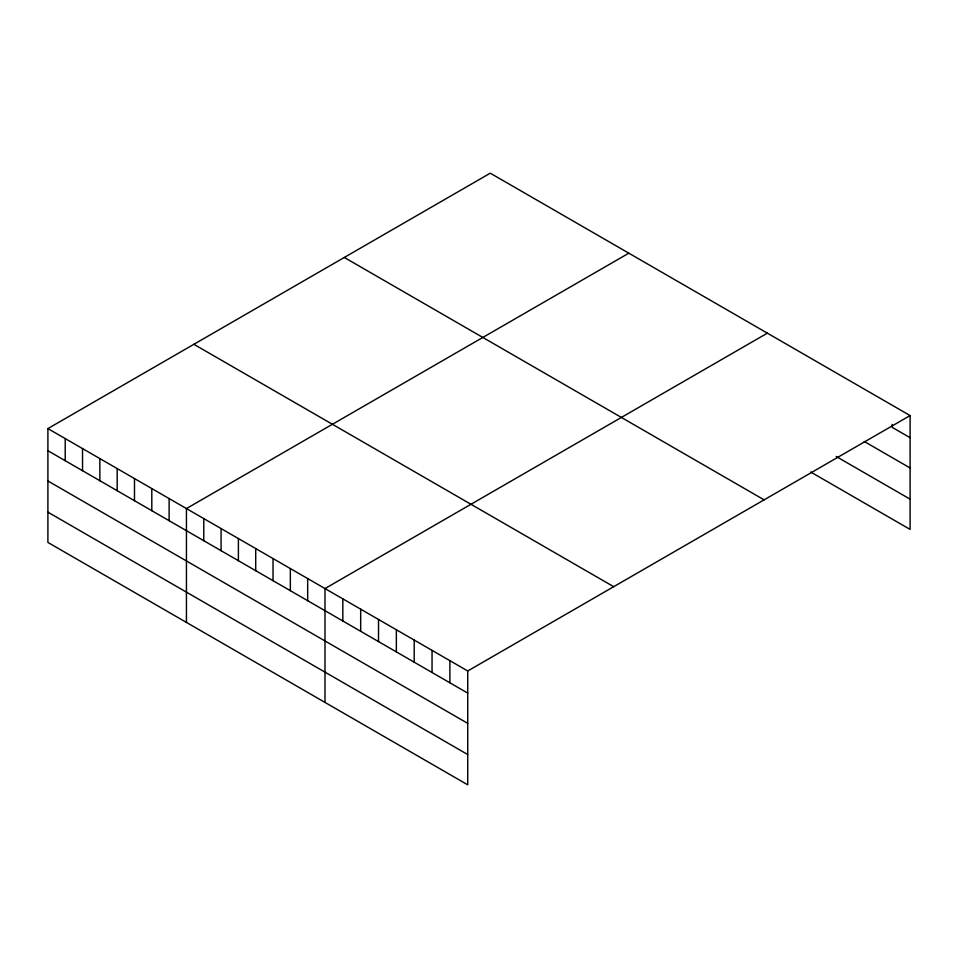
<?xml version="1.0" encoding="UTF-8"?>
<svg xmlns="http://www.w3.org/2000/svg" width="958" height="958" viewBox="0 0 958 958"><rect width="100%" height="100%" fill="white"/><g stroke="black" fill="none" stroke-linecap="round" stroke-linejoin="round"><path stroke-width="1.44" d="M910.1 415.568L467.732 670.971L467.732 784.818L47.9 542.432L47.9 428.585L490.268 173.182L910.1 415.568L910.1 529.415L810.696 472.019M628.819 253.175L186.439 508.566L186.439 622.413M767.358 333.156L324.99 588.559L324.99 702.406M910.1 437.698L892.257 427.4L892.257 424.442M864.224 441.47L910.1 467.959M836.178 456.475L910.1 499.154M344.293 257.462L764.113 499.848M193.887 344.305L613.707 586.691M47.9 428.585L467.732 670.971M47.9 450.703L467.732 693.101M47.9 480.976L467.732 723.362M47.9 512.159L467.732 754.545M449.889 660.673L449.889 682.791M432.046 650.362L432.046 672.492M414.203 640.064L414.203 662.194M396.361 629.765L396.361 651.895M378.518 619.467L378.518 641.585M360.675 609.156L360.675 631.286M342.832 598.858L342.832 620.988M307.674 578.56L307.674 600.69M290.346 568.561L290.346 590.691M273.03 558.562L273.03 580.692M255.714 548.563L255.714 570.693M238.398 538.564L238.398 560.693M221.082 528.565L221.082 550.694M203.767 518.565L203.767 540.695M169.123 498.567L169.123 520.697M151.807 488.568L151.807 510.698M134.491 478.581L134.491 500.699M117.175 468.582L117.175 490.7M99.86 458.583L99.86 480.7M82.532 448.584L82.532 470.701M65.216 438.584L65.216 460.702"/></g></svg>
